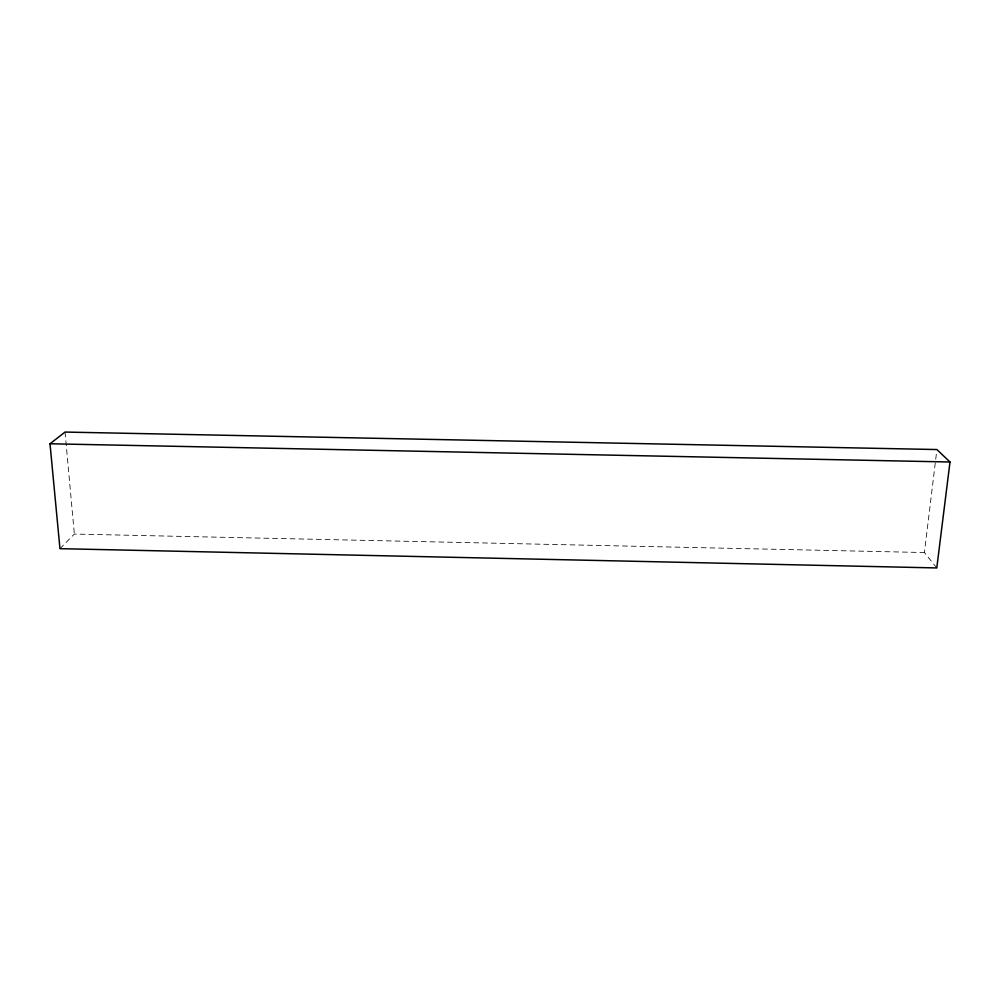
<?xml version="1.0" encoding="UTF-8"?>
<svg xmlns="http://www.w3.org/2000/svg" width="1000" height="1000" viewBox="0 0 1000 1000"><rect width="100%" height="100%" fill="white"/><g stroke="black" fill="none" stroke-linecap="round" stroke-linejoin="round"><path stroke-width="0.75" stroke-dasharray="5 3.75" d="M936.787 567.938L924.412 552.537L936.525 452.625M59.962 548.663L74.338 534.062L924.412 552.537M65.05 432.062L74.338 534.062"/><path stroke-width="1.5" d="M950 462L936.787 567.938L59.962 548.663L50 443.775L65.05 432.062L936.888 449.55L950 462L50 443.775"/></g></svg>
